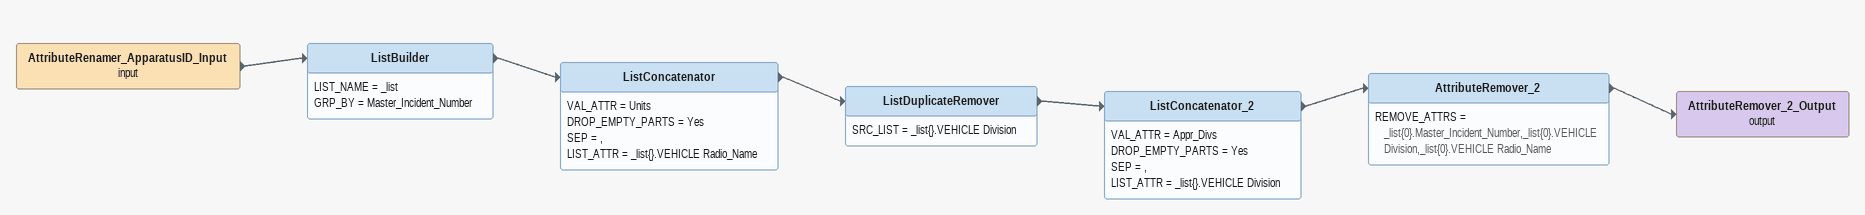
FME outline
AttributeRenamer_ApparatusID_Input (input)
    -> ListBuilder
ListBuilder
    LIST_NAME = _list
    GRP_BY = Master_Incident_Number
    -> ListConcatenator
ListConcatenator
    VAL_ATTR = Units
    DROP_EMPTY_PARTS = Yes
    SEP = ,
    LIST_ATTR = _list{}.VEHICLE Radio_Name
    -> ListDuplicateRemover
ListDuplicateRemover
    SRC_LIST = _list{}.VEHICLE Division
    -> ListConcatenator_2
ListConcatenator_2
    VAL_ATTR = Appr_Divs
    DROP_EMPTY_PARTS = Yes
    SEP = ,
    LIST_ATTR = _list{}.VEHICLE Division
    -> AttributeRemover_2
AttributeRemover_2
    REMOVE_ATTRS = _list{0}.Master_Incident_Number,_list{0}.VEHICLE Division,_list{0}.VEHICLE Radio_Name
    -> AttributeRemover_2_Output (output)
AttributeRemover_2_Output (output)
